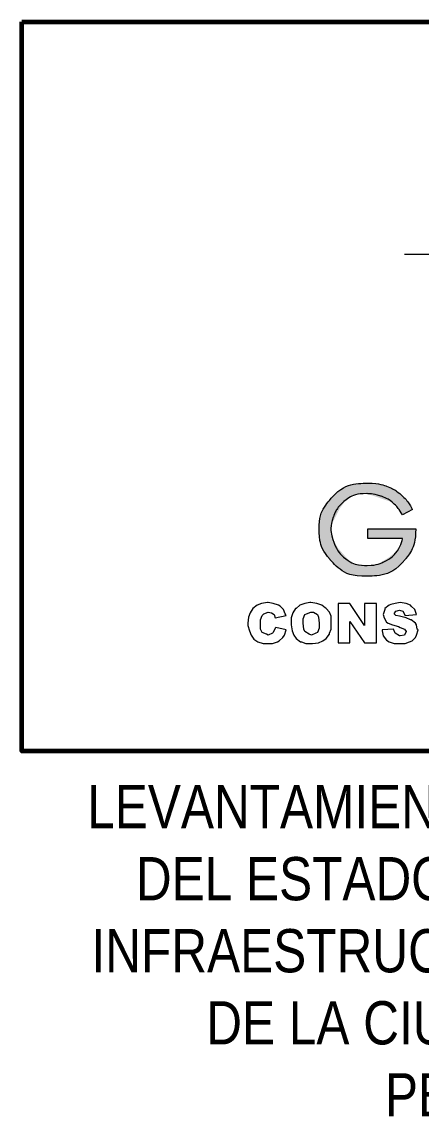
# Model space of a CAD drawing. Header units: inches. Extents: x 140 to 978, y -82 to 38.
# Drawn here: x 818.642 to 820.199, y -10.126 to -5.851 of the extents above; entities that cross this region are included whole.
import ezdxf

# ---------------------------------------------------------------- set-up
doc = ezdxf.new("R2010")
doc.units = ezdxf.units.IN
doc.header["$MEASUREMENT"] = 0
for name, color, linetype, lineweight in [('UNSAAC- ROTULO', 7, 'Continuous', 60), ('UNSAAC-TEXTOS', 250, 'Continuous', 0), ('UNSAAC-TEXTOS ROTULO', 7, 'Continuous', 15)]:
    doc.layers.add(name, color=color, linetype=linetype, lineweight=lineweight)
doc.styles.get("Standard").update_dxf_attribs({"font": 'arial.ttf'})

msp = doc.modelspace()

# ---------------------------------------------------------------- hatches: boundary and pattern name
at = {"layer": 'UNSAAC-TEXTOS'}
h = msp.add_hatch(color=86, dxfattribs=at)
h.dxf.hatch_style = 1
edge = h.paths.add_edge_path()
edge.add_spline(control_points=[(819.9005, -7.6666), (819.8956, -7.669), (819.8906, -7.672), (819.8854, -7.6757)], knot_values=[0.18875, 0.18875, 0.18875, 0.18875, 0.1925, 0.1925, 0.1925, 0.1925], degree=3, periodic=0)
edge.add_spline(control_points=[(819.8854, -7.6757), (819.8784, -7.6805), (819.8712, -7.6866), (819.8634, -7.6942)], knot_values=[0.1925, 0.1925, 0.1925, 0.1925, 0.1975, 0.1975, 0.1975, 0.1975], degree=3, periodic=0)
edge.add_spline(control_points=[(819.8634, -7.6942), (819.8595, -7.698), (819.8554, -7.7022), (819.8512, -7.7068), (819.8512, -7.7068), (819.8502, -7.708), (819.8484, -7.71)], knot_values=[0.1975, 0.1975, 0.1975, 0.1975, 0.2, 0.2, 0.2, 0.205, 0.205, 0.205, 0.205], degree=3, periodic=0)
edge.add_spline(control_points=[(819.8484, -7.71), (819.8466, -7.7121), (819.8442, -7.715), (819.8413, -7.7185)], knot_values=[0.205, 0.205, 0.205, 0.205, 0.21, 0.21, 0.21, 0.21], degree=3, periodic=0)
edge.add_spline(control_points=[(819.8413, -7.7185), (819.8384, -7.7221), (819.8351, -7.7262), (819.8317, -7.7307)], knot_values=[0.21, 0.21, 0.21, 0.21, 0.215, 0.215, 0.215, 0.215], degree=3, periodic=0)
edge.add_spline(control_points=[(819.8317, -7.7307), (819.8284, -7.7352), (819.8233, -7.7425), (819.8188, -7.75), (819.8173, -7.7525)], knot_values=[0.215, 0.215, 0.215, 0.215, 0.22, 0.2225, 0.2225, 0.2225, 0.2225], degree=3, periodic=0)
edge.add_spline(control_points=[(819.8173, -7.7525), (819.8145, -7.7576), (819.8119, -7.763), (819.8097, -7.769)], knot_values=[0.2225, 0.2225, 0.2225, 0.2225, 0.2275, 0.2275, 0.2275, 0.2275], degree=3, periodic=0)
edge.add_spline(control_points=[(819.8097, -7.769), (819.8074, -7.775), (819.8056, -7.7817), (819.8042, -7.7893)], knot_values=[0.2275, 0.2275, 0.2275, 0.2275, 0.2325, 0.2325, 0.2325, 0.2325], degree=3, periodic=0)
edge.add_spline(control_points=[(819.8042, -7.7893), (819.8027, -7.797), (819.8017, -7.8058), (819.8012, -7.8159)], knot_values=[0.2325, 0.2325, 0.2325, 0.2325, 0.2375, 0.2375, 0.2375, 0.2375], degree=3, periodic=0)
edge.add_spline(control_points=[(819.8012, -7.8159), (819.801, -7.821), (819.8008, -7.8264), (819.8008, -7.8322), (819.8008, -7.8322), (819.8008, -7.8336), (819.8009, -7.836)], knot_values=[0.2375, 0.2375, 0.2375, 0.2375, 0.24, 0.24, 0.24, 0.245, 0.245, 0.245, 0.245], degree=3, periodic=0)
edge.add_spline(control_points=[(819.8009, -7.836), (819.801, -7.8383), (819.8011, -7.8417), (819.8013, -7.8458)], knot_values=[0.245, 0.245, 0.245, 0.245, 0.25, 0.25, 0.25, 0.25], degree=3, periodic=0)
edge.add_spline(control_points=[(819.8013, -7.8458), (819.8015, -7.8498), (819.8019, -7.8545), (819.8024, -7.8595)], knot_values=[0.25, 0.25, 0.25, 0.25, 0.255, 0.255, 0.255, 0.255], degree=3, periodic=0)
edge.add_spline(control_points=[(819.8024, -7.8595), (819.8029, -7.8645), (819.8039, -7.8724), (819.8054, -7.8801), (819.806, -7.8827)], knot_values=[0.255, 0.255, 0.255, 0.255, 0.26, 0.2625, 0.2625, 0.2625, 0.2625], degree=3, periodic=0)
edge.add_spline(control_points=[(819.806, -7.8827), (819.8071, -7.8879), (819.8087, -7.8931), (819.8109, -7.8986)], knot_values=[0.2625, 0.2625, 0.2625, 0.2625, 0.2675, 0.2675, 0.2675, 0.2675], degree=3, periodic=0)
edge.add_spline(control_points=[(819.8109, -7.8986), (819.8131, -7.9041), (819.8159, -7.91), (819.8196, -7.9163)], knot_values=[0.2675, 0.2675, 0.2675, 0.2675, 0.2725, 0.2725, 0.2725, 0.2725], degree=3, periodic=0)
edge.add_spline(control_points=[(819.8196, -7.9163), (819.8234, -7.9227), (819.828, -7.9296), (819.8339, -7.9374)], knot_values=[0.2725, 0.2725, 0.2725, 0.2725, 0.2775, 0.2775, 0.2775, 0.2775], degree=3, periodic=0)
edge.add_spline(control_points=[(819.8339, -7.9374), (819.8368, -7.9412), (819.84, -7.9453), (819.8436, -7.9496), (819.8436, -7.9496), (819.8447, -7.9509), (819.8467, -7.9532)], knot_values=[0.2775, 0.2775, 0.2775, 0.2775, 0.28, 0.28, 0.28, 0.285, 0.285, 0.285, 0.285], degree=3, periodic=0)
edge.add_spline(control_points=[(819.8467, -7.9532), (819.8508, -7.9578), (819.8584, -7.9662), (819.8677, -7.9749)], knot_values=[0.285, 0.285, 0.285, 0.285, 0.295, 0.295, 0.295, 0.295], degree=3, periodic=0)
edge.add_spline(control_points=[(819.8677, -7.9749), (819.8723, -7.9792), (819.8799, -7.9859), (819.888, -7.9918), (819.8908, -7.9936)], knot_values=[0.295, 0.295, 0.295, 0.295, 0.3, 0.3025, 0.3025, 0.3025, 0.3025], degree=3, periodic=0)
edge.add_spline(control_points=[(819.8908, -7.9936), (819.895, -7.9964), (819.8994, -7.999), (819.9043, -8.0014)], knot_values=[0.3025, 0.3025, 0.3025, 0.3025, 0.30625, 0.30625, 0.30625, 0.30625], degree=3, periodic=0)
edge.add_spline(control_points=[(819.9043, -8.0014), (819.9076, -8.0029), (819.9111, -8.0044), (819.9149, -8.0057)], knot_values=[0.30625, 0.30625, 0.30625, 0.30625, 0.30875, 0.30875, 0.30875, 0.30875], degree=3, periodic=0)
edge.add_spline(control_points=[(819.9149, -8.0057), (819.9205, -8.0077), (819.9268, -8.0094), (819.9339, -8.0108)], knot_values=[0.30875, 0.30875, 0.30875, 0.30875, 0.3125, 0.3125, 0.3125, 0.3125], degree=3, periodic=0)
edge.add_spline(control_points=[(819.9339, -8.0108), (819.9434, -8.0126), (819.9543, -8.0139), (819.9673, -8.0146)], knot_values=[0.3125, 0.3125, 0.3125, 0.3125, 0.3175, 0.3175, 0.3175, 0.3175], degree=3, periodic=0)
edge.add_spline(control_points=[(819.9673, -8.0146), (819.9738, -8.0149), (819.9808, -8.0151), (819.9884, -8.0151), (819.9884, -8.0151), (819.9903, -8.0151), (819.9937, -8.015)], knot_values=[0.3175, 0.3175, 0.3175, 0.3175, 0.32, 0.32, 0.32, 0.325, 0.325, 0.325, 0.325], degree=3, periodic=0)
edge.add_spline(control_points=[(819.9937, -8.015), (820.0004, -8.0148), (820.0127, -8.0143), (820.0264, -8.0127)], knot_values=[0.325, 0.325, 0.325, 0.325, 0.335, 0.335, 0.335, 0.335], degree=3, periodic=0)
edge.add_spline(control_points=[(820.0264, -8.0127), (820.0333, -8.0119), (820.0441, -8.0104), (820.0545, -8.008), (820.0579, -8.0071)], knot_values=[0.335, 0.335, 0.335, 0.335, 0.34, 0.3425, 0.3425, 0.3425, 0.3425], degree=3, periodic=0)
edge.add_spline(control_points=[(820.0579, -8.0071), (820.0631, -8.0057), (820.0682, -8.004), (820.0733, -8.0017)], knot_values=[0.3425, 0.3425, 0.3425, 0.3425, 0.34625, 0.34625, 0.34625, 0.34625], degree=3, periodic=0)
edge.add_spline(control_points=[(820.0733, -8.0017), (820.0768, -8.0003), (820.0803, -7.9986), (820.0838, -7.9966)], knot_values=[0.34625, 0.34625, 0.34625, 0.34625, 0.34875, 0.34875, 0.34875, 0.34875], degree=3, periodic=0)
edge.add_spline(control_points=[(820.0838, -7.9966), (820.0891, -7.9936), (820.0945, -7.99), (820.1002, -7.9856)], knot_values=[0.34875, 0.34875, 0.34875, 0.34875, 0.3525, 0.3525, 0.3525, 0.3525], degree=3, periodic=0)
edge.add_spline(control_points=[(820.1002, -7.9856), (820.1077, -7.9797), (820.1156, -7.9724), (820.1242, -7.9632)], knot_values=[0.3525, 0.3525, 0.3525, 0.3525, 0.3575, 0.3575, 0.3575, 0.3575], degree=3, periodic=0)
edge.add_spline(control_points=[(820.1242, -7.9632), (820.1285, -7.9586), (820.1329, -7.9535), (820.1376, -7.9479), (820.1376, -7.9479), (820.1384, -7.9469), (820.1398, -7.9452)], knot_values=[0.3575, 0.3575, 0.3575, 0.3575, 0.36, 0.36, 0.36, 0.365, 0.365, 0.365, 0.365], degree=3, periodic=0)
edge.add_spline(control_points=[(820.1398, -7.9452), (820.1426, -7.9417), (820.1476, -7.9351), (820.1529, -7.9271)], knot_values=[0.365, 0.365, 0.365, 0.365, 0.375, 0.375, 0.375, 0.375], degree=3, periodic=0)
edge.add_spline(control_points=[(820.1529, -7.9271), (820.1556, -7.9232), (820.1596, -7.9167), (820.1632, -7.9099), (820.1643, -7.9076)], knot_values=[0.375, 0.375, 0.375, 0.375, 0.38, 0.3825, 0.3825, 0.3825, 0.3825], degree=3, periodic=0)
edge.add_spline(control_points=[(820.1643, -7.9076), (820.1666, -7.9029), (820.1687, -7.898), (820.1704, -7.8923)], knot_values=[0.3825, 0.3825, 0.3825, 0.3825, 0.3875, 0.3875, 0.3875, 0.3875], degree=3, periodic=0)
edge.add_spline(control_points=[(820.1704, -7.8923), (820.1722, -7.8866), (820.1737, -7.8801), (820.1749, -7.8726)], knot_values=[0.3875, 0.3875, 0.3875, 0.3875, 0.3925, 0.3925, 0.3925, 0.3925], degree=3, periodic=0)
edge.add_spline(control_points=[(820.1749, -7.8726), (820.1761, -7.865), (820.177, -7.8563), (820.1775, -7.8461)], knot_values=[0.3925, 0.3925, 0.3925, 0.3925, 0.3975, 0.3975, 0.3975, 0.3975], degree=3, periodic=0)
edge.add_spline(control_points=[(820.1775, -7.8461), (820.1777, -7.841), (820.1779, -7.8355), (820.1779, -7.8296)], knot_values=[0.3975, 0.3975, 0.3975, 0.3975, 0.4, 0.4, 0.4, 0.4], degree=3, periodic=0)
edge.add_spline(control_points=[(820.1779, -7.8296), (820.1779, -7.8296), (820.1779, -7.8296), (819.991, -7.8296), (819.991, -7.8296)], knot_values=[0.4, 0.4, 0.4, 0.4, 0.42, 0.44, 0.44, 0.44, 0.44], degree=3, periodic=0)
edge.add_spline(control_points=[(819.991, -7.8296), (819.991, -7.8296), (819.991, -7.8296), (819.991, -7.8681), (819.991, -7.8681)], knot_values=[0.44, 0.44, 0.44, 0.44, 0.46, 0.48, 0.48, 0.48, 0.48], degree=3, periodic=0)
edge.add_spline(control_points=[(819.991, -7.8681), (819.991, -7.8681), (819.991, -7.8681), (820.1265, -7.8681), (820.1265, -7.8681), (820.1265, -7.8681), (820.1257, -7.8711), (820.1244, -7.8754)], knot_values=[0.48, 0.48, 0.48, 0.48, 0.5, 0.52, 0.52, 0.52, 0.53, 0.53, 0.53, 0.53], degree=3, periodic=0)
edge.add_spline(control_points=[(820.1195, -7.8908), (820.1214, -7.8854), (820.1232, -7.8798), (820.1244, -7.8754)], knot_values=[0.53, 0.53, 0.53, 0.53, 0.54, 0.54, 0.54, 0.54], degree=3, periodic=0)
edge.add_spline(control_points=[(820.1068, -7.9153), (820.1111, -7.9092), (820.1141, -7.9039), (820.1164, -7.8986)], knot_values=[0.545, 0.545, 0.545, 0.545, 0.555, 0.555, 0.555, 0.555], degree=3, periodic=0)
edge.add_spline(control_points=[(820.0991, -7.9252), (820.1021, -7.9216), (820.1046, -7.9183), (820.1068, -7.9153)], knot_values=[0.555, 0.555, 0.555, 0.555, 0.56, 0.56, 0.56, 0.56], degree=3, periodic=0)
edge.add_spline(control_points=[(820.0451, -7.9622), (820.0488, -7.9607), (820.0513, -7.9596), (820.0513, -7.9596), (820.0711, -7.9509), (820.087, -7.9394), (820.0991, -7.9252), (820.0991, -7.9252)], knot_values=[0.56, 0.56, 0.56, 0.56, 0.57, 0.57, 0.57, 0.59, 0.61, 0.61, 0.61, 0.61], degree=3, periodic=0)
edge.add_spline(control_points=[(820.0313, -7.9672), (820.0364, -7.9656), (820.0414, -7.9637), (820.0451, -7.9622)], knot_values=[0.61, 0.61, 0.61, 0.61, 0.62, 0.62, 0.62, 0.62], degree=3, periodic=0)
edge.add_spline(control_points=[(820.0145, -7.9711), (820.0178, -7.9707), (820.0207, -7.9701), (820.0235, -7.9694)], knot_values=[0.625, 0.625, 0.625, 0.625, 0.63, 0.63, 0.63, 0.63], degree=3, periodic=0)
edge.add_spline(control_points=[(819.978, -7.9723), (819.9845, -7.9726), (819.989, -7.9726), (819.989, -7.9726), (819.9945, -7.9726), (819.9992, -7.9725), (820.0034, -7.9722)], knot_values=[0.635, 0.635, 0.635, 0.635, 0.645, 0.645, 0.645, 0.65, 0.65, 0.65, 0.65], degree=3, periodic=0)
edge.add_spline(control_points=[(819.9481, -7.9687), (819.9502, -7.9692), (819.9605, -7.9711), (819.9714, -7.972), (819.978, -7.9723)], knot_values=[0.65, 0.65, 0.65, 0.65, 0.6525, 0.6625, 0.6625, 0.6625, 0.6625], degree=3, periodic=0)
edge.add_spline(control_points=[(819.9355, -7.965), (819.9398, -7.9667), (819.944, -7.9678), (819.9481, -7.9687)], knot_values=[0.6625, 0.6625, 0.6625, 0.6625, 0.6675, 0.6675, 0.6675, 0.6675], degree=3, periodic=0)
edge.add_spline(control_points=[(819.9217, -7.9583), (819.9266, -7.9611), (819.9311, -7.9633), (819.9355, -7.965)], knot_values=[0.6675, 0.6675, 0.6675, 0.6675, 0.6725, 0.6725, 0.6725, 0.6725], degree=3, periodic=0)
edge.add_spline(control_points=[(819.9056, -7.9473), (819.9114, -7.9518), (819.9167, -7.9554), (819.9217, -7.9583)], knot_values=[0.6725, 0.6725, 0.6725, 0.6725, 0.6775, 0.6775, 0.6775, 0.6775], degree=3, periodic=0)
edge.add_spline(control_points=[(819.8614, -7.89), (819.8622, -7.8919), (819.8627, -7.893), (819.8627, -7.893), (819.8715, -7.9127), (819.8827, -7.9283), (819.8964, -7.9399), (819.8964, -7.9399)], knot_values=[0.68, 0.68, 0.68, 0.68, 0.685, 0.685, 0.685, 0.705, 0.725, 0.725, 0.725, 0.725], degree=3, periodic=0)
edge.add_spline(control_points=[(819.8544, -7.8708), (819.8571, -7.8792), (819.8599, -7.8862), (819.8614, -7.89)], knot_values=[0.725, 0.725, 0.725, 0.725, 0.735, 0.735, 0.735, 0.735], degree=3, periodic=0)
edge.add_spline(control_points=[(819.849, -7.8506), (819.8495, -7.853), (819.851, -7.8599), (819.853, -7.8667), (819.8544, -7.8708)], knot_values=[0.735, 0.735, 0.735, 0.735, 0.7375, 0.7425, 0.7425, 0.7425, 0.7425], degree=3, periodic=0)
edge.add_spline(control_points=[(819.8473, -7.8357), (819.8474, -7.8383), (819.8476, -7.8409), (819.8479, -7.8434)], knot_values=[0.745, 0.745, 0.745, 0.745, 0.7475, 0.7475, 0.7475, 0.7475], degree=3, periodic=0)
edge.add_spline(control_points=[(819.8481, -7.8182), (819.8473, -7.8246), (819.8471, -7.8303), (819.8473, -7.8357)], knot_values=[0.7475, 0.7475, 0.7475, 0.7475, 0.7525, 0.7525, 0.7525, 0.7525], degree=3, periodic=0)
edge.add_spline(control_points=[(819.8525, -7.7968), (819.8503, -7.8047), (819.849, -7.8118), (819.8481, -7.8182)], knot_values=[0.7525, 0.7525, 0.7525, 0.7525, 0.7575, 0.7575, 0.7575, 0.7575], degree=3, periodic=0)
edge.add_spline(control_points=[(819.8918, -7.7288), (819.8903, -7.7302), (819.8895, -7.731), (819.8895, -7.731), (819.874, -7.7461), (819.8629, -7.7639), (819.8563, -7.7842), (819.8563, -7.7842)], knot_values=[0.76, 0.76, 0.76, 0.76, 0.765, 0.765, 0.765, 0.785, 0.805, 0.805, 0.805, 0.805], degree=3, periodic=0)
edge.add_spline(control_points=[(819.9068, -7.7161), (819.9002, -7.7212), (819.8947, -7.7261), (819.8918, -7.7288)], knot_values=[0.805, 0.805, 0.805, 0.805, 0.815, 0.815, 0.815, 0.815], degree=3, periodic=0)
edge.add_spline(control_points=[(819.923, -7.705), (819.921, -7.7061), (819.9155, -7.7096), (819.9101, -7.7135), (819.9068, -7.7161)], knot_values=[0.815, 0.815, 0.815, 0.815, 0.8175, 0.8225, 0.8225, 0.8225, 0.8225], degree=3, periodic=0)
edge.add_spline(control_points=[(819.9356, -7.6992), (819.9309, -7.7009), (819.9268, -7.7028), (819.923, -7.705)], knot_values=[0.8225, 0.8225, 0.8225, 0.8225, 0.8275, 0.8275, 0.8275, 0.8275], degree=3, periodic=0)
edge.add_spline(control_points=[(819.9517, -7.695), (819.9456, -7.6961), (819.9403, -7.6975), (819.9356, -7.6992)], knot_values=[0.8275, 0.8275, 0.8275, 0.8275, 0.8325, 0.8325, 0.8325, 0.8325], degree=3, periodic=0)
edge.add_spline(control_points=[(819.9733, -7.6927), (819.965, -7.6931), (819.9579, -7.6939), (819.9517, -7.695)], knot_values=[0.8325, 0.8325, 0.8325, 0.8325, 0.8375, 0.8375, 0.8375, 0.8375], degree=3, periodic=0)
edge.add_spline(control_points=[(819.9868, -7.6924), (819.9819, -7.6924), (819.9775, -7.6925), (819.9733, -7.6927)], knot_values=[0.8375, 0.8375, 0.8375, 0.8375, 0.84, 0.84, 0.84, 0.84], degree=3, periodic=0)
edge.add_spline(control_points=[(820.0411, -7.7016), (820.0235, -7.6955), (820.0054, -7.6924), (819.9868, -7.6924), (819.9868, -7.6924)], knot_values=[0.84, 0.84, 0.84, 0.84, 0.86, 0.88, 0.88, 0.88, 0.88], degree=3, periodic=0)
edge.add_spline(control_points=[(820.0861, -7.7259), (820.0737, -7.7157), (820.0587, -7.7077), (820.0411, -7.7016), (820.0411, -7.7016)], knot_values=[0.88, 0.88, 0.88, 0.88, 0.9, 0.92, 0.92, 0.92, 0.92], degree=3, periodic=0)
edge.add_spline(control_points=[(820.0861, -7.7259), (820.0861, -7.7259), (820.0984, -7.736), (820.1118, -7.7522), (820.126, -7.7747)], knot_values=[0.92, 0.92, 0.92, 0.92, 0.96, 1, 1, 1, 1], degree=3, periodic=0)
edge.add_spline(control_points=[(820.126, -7.7747), (820.126, -7.7747), (820.1359, -7.7698), (820.1458, -7.7648)], knot_values=[0, 0, 0, 0, 0.02, 0.02, 0.02, 0.02], degree=3, periodic=0)
edge.add_spline(control_points=[(820.1458, -7.7648), (820.1557, -7.7599), (820.1656, -7.7549), (820.1656, -7.7549), (820.1656, -7.7549), (820.164, -7.7519), (820.1614, -7.7475)], knot_values=[0.02, 0.02, 0.02, 0.02, 0.04, 0.04, 0.04, 0.05, 0.05, 0.05, 0.05], degree=3, periodic=0)
edge.add_spline(control_points=[(820.1614, -7.7475), (820.1589, -7.7432), (820.1556, -7.7375), (820.1521, -7.732)], knot_values=[0.05, 0.05, 0.05, 0.05, 0.06, 0.06, 0.06, 0.06], degree=3, periodic=0)
edge.add_spline(control_points=[(820.1521, -7.732), (820.1503, -7.7293), (820.1485, -7.7266), (820.1466, -7.724)], knot_values=[0.06, 0.06, 0.06, 0.06, 0.065, 0.065, 0.065, 0.065], degree=3, periodic=0)
edge.add_spline(control_points=[(820.1466, -7.724), (820.1446, -7.7213), (820.1425, -7.7186), (820.1401, -7.7158)], knot_values=[0.065, 0.065, 0.065, 0.065, 0.07, 0.07, 0.07, 0.07], degree=3, periodic=0)
edge.add_spline(control_points=[(820.1401, -7.7158), (820.1376, -7.7129), (820.1349, -7.71), (820.1317, -7.7068)], knot_values=[0.07, 0.07, 0.07, 0.07, 0.075, 0.075, 0.075, 0.075], degree=3, periodic=0)
edge.add_spline(control_points=[(820.1317, -7.7068), (820.1285, -7.7037), (820.1248, -7.7003), (820.1206, -7.6966), (820.1206, -7.6966), (820.1184, -7.6947), (820.1152, -7.6921)], knot_values=[0.075, 0.075, 0.075, 0.075, 0.08, 0.08, 0.08, 0.09, 0.09, 0.09, 0.09], degree=3, periodic=0)
edge.add_spline(control_points=[(820.1152, -7.6921), (820.1119, -7.6894), (820.1075, -7.686), (820.103, -7.6827)], knot_values=[0.09, 0.09, 0.09, 0.09, 0.1, 0.1, 0.1, 0.1], degree=3, periodic=0)
edge.add_spline(control_points=[(820.103, -7.6827), (820.1008, -7.6811), (820.0985, -7.6795), (820.096, -7.678)], knot_values=[0.1, 0.1, 0.1, 0.1, 0.105, 0.105, 0.105, 0.105], degree=3, periodic=0)
edge.add_spline(control_points=[(820.096, -7.678), (820.091, -7.6748), (820.0852, -7.6717), (820.0771, -7.6683)], knot_values=[0.105, 0.105, 0.105, 0.105, 0.115, 0.115, 0.115, 0.115], degree=3, periodic=0)
edge.add_spline(control_points=[(820.0771, -7.6683), (820.0731, -7.6666), (820.0685, -7.6648), (820.0632, -7.6628), (820.0632, -7.6628), (820.0605, -7.6619), (820.0564, -7.6605)], knot_values=[0.115, 0.115, 0.115, 0.115, 0.12, 0.12, 0.12, 0.13, 0.13, 0.13, 0.13], degree=3, periodic=0)
edge.add_spline(control_points=[(820.0564, -7.6605), (820.0524, -7.6592), (820.0468, -7.6575), (820.0412, -7.6561)], knot_values=[0.13, 0.13, 0.13, 0.13, 0.14, 0.14, 0.14, 0.14], degree=3, periodic=0)
edge.add_spline(control_points=[(820.0412, -7.6561), (820.0383, -7.6554), (820.0355, -7.6547), (820.0323, -7.6541)], knot_values=[0.14, 0.14, 0.14, 0.14, 0.145, 0.145, 0.145, 0.145], degree=3, periodic=0)
edge.add_spline(control_points=[(820.0323, -7.6541), (820.026, -7.6529), (820.0187, -7.6521), (820.0086, -7.6516)], knot_values=[0.145, 0.145, 0.145, 0.145, 0.155, 0.155, 0.155, 0.155], degree=3, periodic=0)
edge.add_spline(control_points=[(820.0086, -7.6516), (820.0035, -7.6514), (819.9977, -7.6513), (819.991, -7.6513), (819.991, -7.6513), (819.9891, -7.6513), (819.9859, -7.6514)], knot_values=[0.155, 0.155, 0.155, 0.155, 0.16, 0.16, 0.16, 0.165, 0.165, 0.165, 0.165], degree=3, periodic=0)
edge.add_spline(control_points=[(819.9859, -7.6514), (819.9795, -7.6515), (819.9677, -7.6519), (819.9546, -7.6532)], knot_values=[0.165, 0.165, 0.165, 0.165, 0.175, 0.175, 0.175, 0.175], degree=3, periodic=0)
edge.add_spline(control_points=[(819.9546, -7.6532), (819.9481, -7.6539), (819.9378, -7.6552), (819.928, -7.6571), (819.9248, -7.6579)], knot_values=[0.175, 0.175, 0.175, 0.175, 0.18, 0.1825, 0.1825, 0.1825, 0.1825], degree=3, periodic=0)
edge.add_spline(control_points=[(819.9248, -7.6579), (819.9199, -7.6591), (819.9151, -7.6605), (819.9103, -7.6623)], knot_values=[0.1825, 0.1825, 0.1825, 0.1825, 0.18625, 0.18625, 0.18625, 0.18625], degree=3, periodic=0)
edge.add_spline(control_points=[(819.9103, -7.6623), (819.9071, -7.6635), (819.9038, -7.6649), (819.9005, -7.6666)], knot_values=[0.18625, 0.18625, 0.18625, 0.18625, 0.18875, 0.18875, 0.18875, 0.18875], degree=3, periodic=0)

# ---------------------------------------------------------------- linework, layer by layer
at = {"layer": 'UNSAAC- ROTULO'}
msp.add_lwpolyline([(818.642, -5.851), (823.1903, -5.851), (823.1903, -8.6973), (818.642, -8.6973)], close=True, dxfattribs=at)
at = {"layer": 'UNSAAC-TEXTOS'}
msp.add_line((821.6985, -6.7589), (820.1339, -6.7589), dxfattribs=at)
for points in [[(819.6489, -8.1312), (819.6423, -8.1279), (819.6223, -8.1213), (819.6024, -8.1179), (819.5991, -8.1179), (819.5758, -8.1213), (819.5592, -8.1279), (819.5426, -8.1412), (819.5327, -8.1578), (819.526, -8.1744), (819.5227, -8.1977), (819.5227, -8.2076), (819.5293, -8.2276), (819.536, -8.2442), (819.5459, -8.2608), (819.5626, -8.2707), (819.5825, -8.2774), (819.6024, -8.2774), (819.619, -8.2774), (819.639, -8.2707), (819.6456, -8.2674), (819.6589, -8.2541), (819.6655, -8.2442), (819.6722, -8.2242), (819.6323, -8.2143), (819.629, -8.2176), (819.6223, -8.2342), (819.619, -8.2375), (819.6024, -8.2442), (819.5958, -8.2408), (819.5792, -8.2342), (819.5725, -8.2209), (819.5725, -8.1977), (819.5725, -8.1844), (819.5792, -8.1678), (819.5858, -8.1611), (819.6024, -8.1545), (819.6157, -8.1578), (819.6257, -8.1644), (819.629, -8.1777), (819.6722, -8.1678), (819.6689, -8.1611), (819.6622, -8.1445)], [(819.8283, -8.1412), (819.825, -8.1379), (819.8117, -8.1279), (819.7918, -8.1213), (819.7685, -8.1179), (819.7652, -8.1179), (819.7453, -8.1213), (819.7253, -8.1279), (819.712, -8.1412), (819.7087, -8.1412), (819.6987, -8.1578), (819.6921, -8.1777), (819.6921, -8.1977), (819.6921, -8.2043), (819.6954, -8.2276), (819.7021, -8.2442), (819.712, -8.2575), (819.7286, -8.2707), (819.732, -8.2707), (819.7486, -8.2774), (819.7718, -8.2774), (819.7751, -8.2774), (819.7984, -8.2741), (819.815, -8.2674), (819.8283, -8.2575), (819.8416, -8.2408), (819.8416, -8.2375), (819.8482, -8.2209), (819.8482, -8.1977), (819.8482, -8.1943), (819.8482, -8.1711), (819.8416, -8.1545)], [(819.9213, -8.1213), (819.8748, -8.1213), (819.8748, -8.2741), (819.9213, -8.2741), (819.9213, -8.191), (819.9778, -8.2741), (820.0243, -8.2741), (820.0243, -8.1213), (819.9778, -8.1213), (819.9778, -8.2076)], [(820.1605, -8.1844), (820.1571, -8.1844), (820.1405, -8.1777), (820.114, -8.1711), (820.1007, -8.1678), (820.094, -8.1611), (820.1007, -8.1512), (820.114, -8.1478), (820.1273, -8.1512), (820.1372, -8.1678), (820.1804, -8.1644), (820.1738, -8.1445), (820.1605, -8.1312), (820.1571, -8.1279), (820.1405, -8.1213), (820.1173, -8.1179), (820.0974, -8.1213), (820.0807, -8.1246), (820.0741, -8.1279), (820.0575, -8.1412), (820.0575, -8.1445), (820.0509, -8.1644), (820.0542, -8.1777), (820.0641, -8.1943), (820.0708, -8.1977), (820.0874, -8.2043), (820.1106, -8.211), (820.1173, -8.2143), (820.1339, -8.2209), (820.1405, -8.2309), (820.1339, -8.2442), (820.1173, -8.2475), (820.114, -8.2475), (820.0974, -8.2375), (820.0907, -8.2209), (820.0475, -8.2242), (820.0475, -8.2276), (820.0509, -8.2475), (820.0641, -8.2641), (820.0741, -8.2707), (820.094, -8.2774), (820.1173, -8.2774), (820.1372, -8.2774), (820.1538, -8.2707), (820.1638, -8.2674), (820.1771, -8.2541), (820.1804, -8.2442), (820.187, -8.2242), (820.1837, -8.2209), (820.1804, -8.2043), (820.1771, -8.1977)], [(819.7685, -8.1545), (819.7785, -8.1545), (819.7951, -8.1644), (819.7984, -8.1744), (819.8017, -8.1977), (819.8017, -8.2176), (819.7951, -8.2342), (819.7884, -8.2375), (819.7718, -8.2442), (819.7619, -8.2408), (819.7453, -8.2309), (819.7419, -8.2209), (819.7386, -8.1977), (819.7386, -8.1811), (819.7453, -8.1644), (819.7519, -8.1611)]]:
    msp.add_lwpolyline(points, close=True, dxfattribs=at)
at = {"layer": 'UNSAAC-TEXTOS', "color": 86}
msp.add_open_spline([(820.126, -7.7747), (820.126, -7.7747), (820.1656, -7.7549), (820.1656, -7.7549), (820.1656, -7.7549), (820.1526, -7.7309), (820.1376, -7.7114), (820.1206, -7.6966), (820.1206, -7.6966), (820.1035, -7.6819), (820.0845, -7.6706), (820.0632, -7.6628), (820.0632, -7.6628), (820.0418, -7.6551), (820.0178, -7.6513), (819.991, -7.6513), (819.991, -7.6513), (819.9313, -7.6513), (819.8848, -7.6698), (819.8512, -7.7068), (819.8512, -7.7068), (819.8176, -7.7438), (819.8008, -7.7856), (819.8008, -7.8322), (819.8008, -7.8322), (819.8008, -7.8761), (819.8151, -7.9153), (819.8436, -7.9496), (819.8436, -7.9496), (819.8796, -7.9932), (819.9279, -8.0151), (819.9884, -8.0151), (819.9884, -8.0151), (820.0506, -8.0151), (820.1004, -7.9927), (820.1376, -7.9479), (820.1376, -7.9479), (820.164, -7.9164), (820.1775, -7.877), (820.1779, -7.8296), (820.1779, -7.8296), (820.1779, -7.8296), (819.991, -7.8296), (819.991, -7.8296), (819.991, -7.8296), (819.991, -7.8296), (819.991, -7.8681), (819.991, -7.8681), (819.991, -7.8681), (819.991, -7.8681), (820.1265, -7.8681), (820.1265, -7.8681), (820.1265, -7.8681), (820.1202, -7.892), (820.1111, -7.9109), (820.0991, -7.9252), (820.0991, -7.9252), (820.087, -7.9394), (820.0711, -7.9509), (820.0513, -7.9596), (820.0513, -7.9596), (820.0315, -7.9683), (820.0108, -7.9726), (819.989, -7.9726), (819.989, -7.9726), (819.953, -7.9726), (819.9222, -7.9618), (819.8964, -7.9399), (819.8964, -7.9399), (819.8827, -7.9283), (819.8715, -7.9127), (819.8627, -7.893), (819.8627, -7.893), (819.8475, -7.8588), (819.8446, -7.8197), (819.8563, -7.7842), (819.8563, -7.7842), (819.8629, -7.7639), (819.874, -7.7461), (819.8895, -7.731), (819.8895, -7.731), (819.9158, -7.7053), (819.9482, -7.6924), (819.9868, -7.6924), (819.9868, -7.6924), (820.0054, -7.6924), (820.0235, -7.6955), (820.0411, -7.7016), (820.0411, -7.7016), (820.0587, -7.7077), (820.0737, -7.7157), (820.0861, -7.7259), (820.0861, -7.7259), (820.0984, -7.736), (820.1118, -7.7522), (820.126, -7.7747)], degree=3, knots=[0, 0, 0, 0, 0.04, 0.04, 0.04, 0.06, 0.08, 0.08, 0.08, 0.1, 0.12, 0.12, 0.12, 0.14, 0.16, 0.16, 0.16, 0.18, 0.2, 0.2, 0.2, 0.22, 0.24, 0.24, 0.24, 0.26, 0.28, 0.28, 0.28, 0.3, 0.32, 0.32, 0.32, 0.34, 0.36, 0.36, 0.36, 0.38, 0.4, 0.4, 0.4, 0.42, 0.44, 0.44, 0.44, 0.46, 0.48, 0.48, 0.48, 0.5, 0.52, 0.52, 0.52, 0.54, 0.56, 0.56, 0.56, 0.58, 0.6, 0.6, 0.6, 0.62, 0.64, 0.64, 0.64, 0.66, 0.68, 0.68, 0.68, 0.7, 0.72, 0.72, 0.72, 0.74, 0.76, 0.76, 0.76, 0.78, 0.8, 0.8, 0.8, 0.82, 0.84, 0.84, 0.84, 0.86, 0.88, 0.88, 0.88, 0.9, 0.92, 0.92, 0.92, 0.96, 1, 1, 1, 1], dxfattribs=at)

# ---------------------------------------------------------------- texts
at = {"layer": 'UNSAAC-TEXTOS ROTULO', "insert": (818.8534, -8.8296), "char_height": 0.16875, "width": 4.200794, "attachment_point": 1}
msp.add_mtext('\\pi0.043224;{\\fArial Narrow|b0|i0|c0|p34;LEVANTAMIENTO TOPOGRÁFICO INTEGRAL \\P\\pi0.23292;DEL ESTADO ACTUAL A DETALLE DE LA \\P\\pi0.059857;INFRAESTRUCTURA INTERIOR Y EXTERIOR \\P\\pi0.50729;DE LA CIUDAD UNIVERSITARIA DE \\P\\pi1.2044;PERAYOC-UNSAAC}', dxfattribs=at)

doc.saveas('drawing.dxf')
